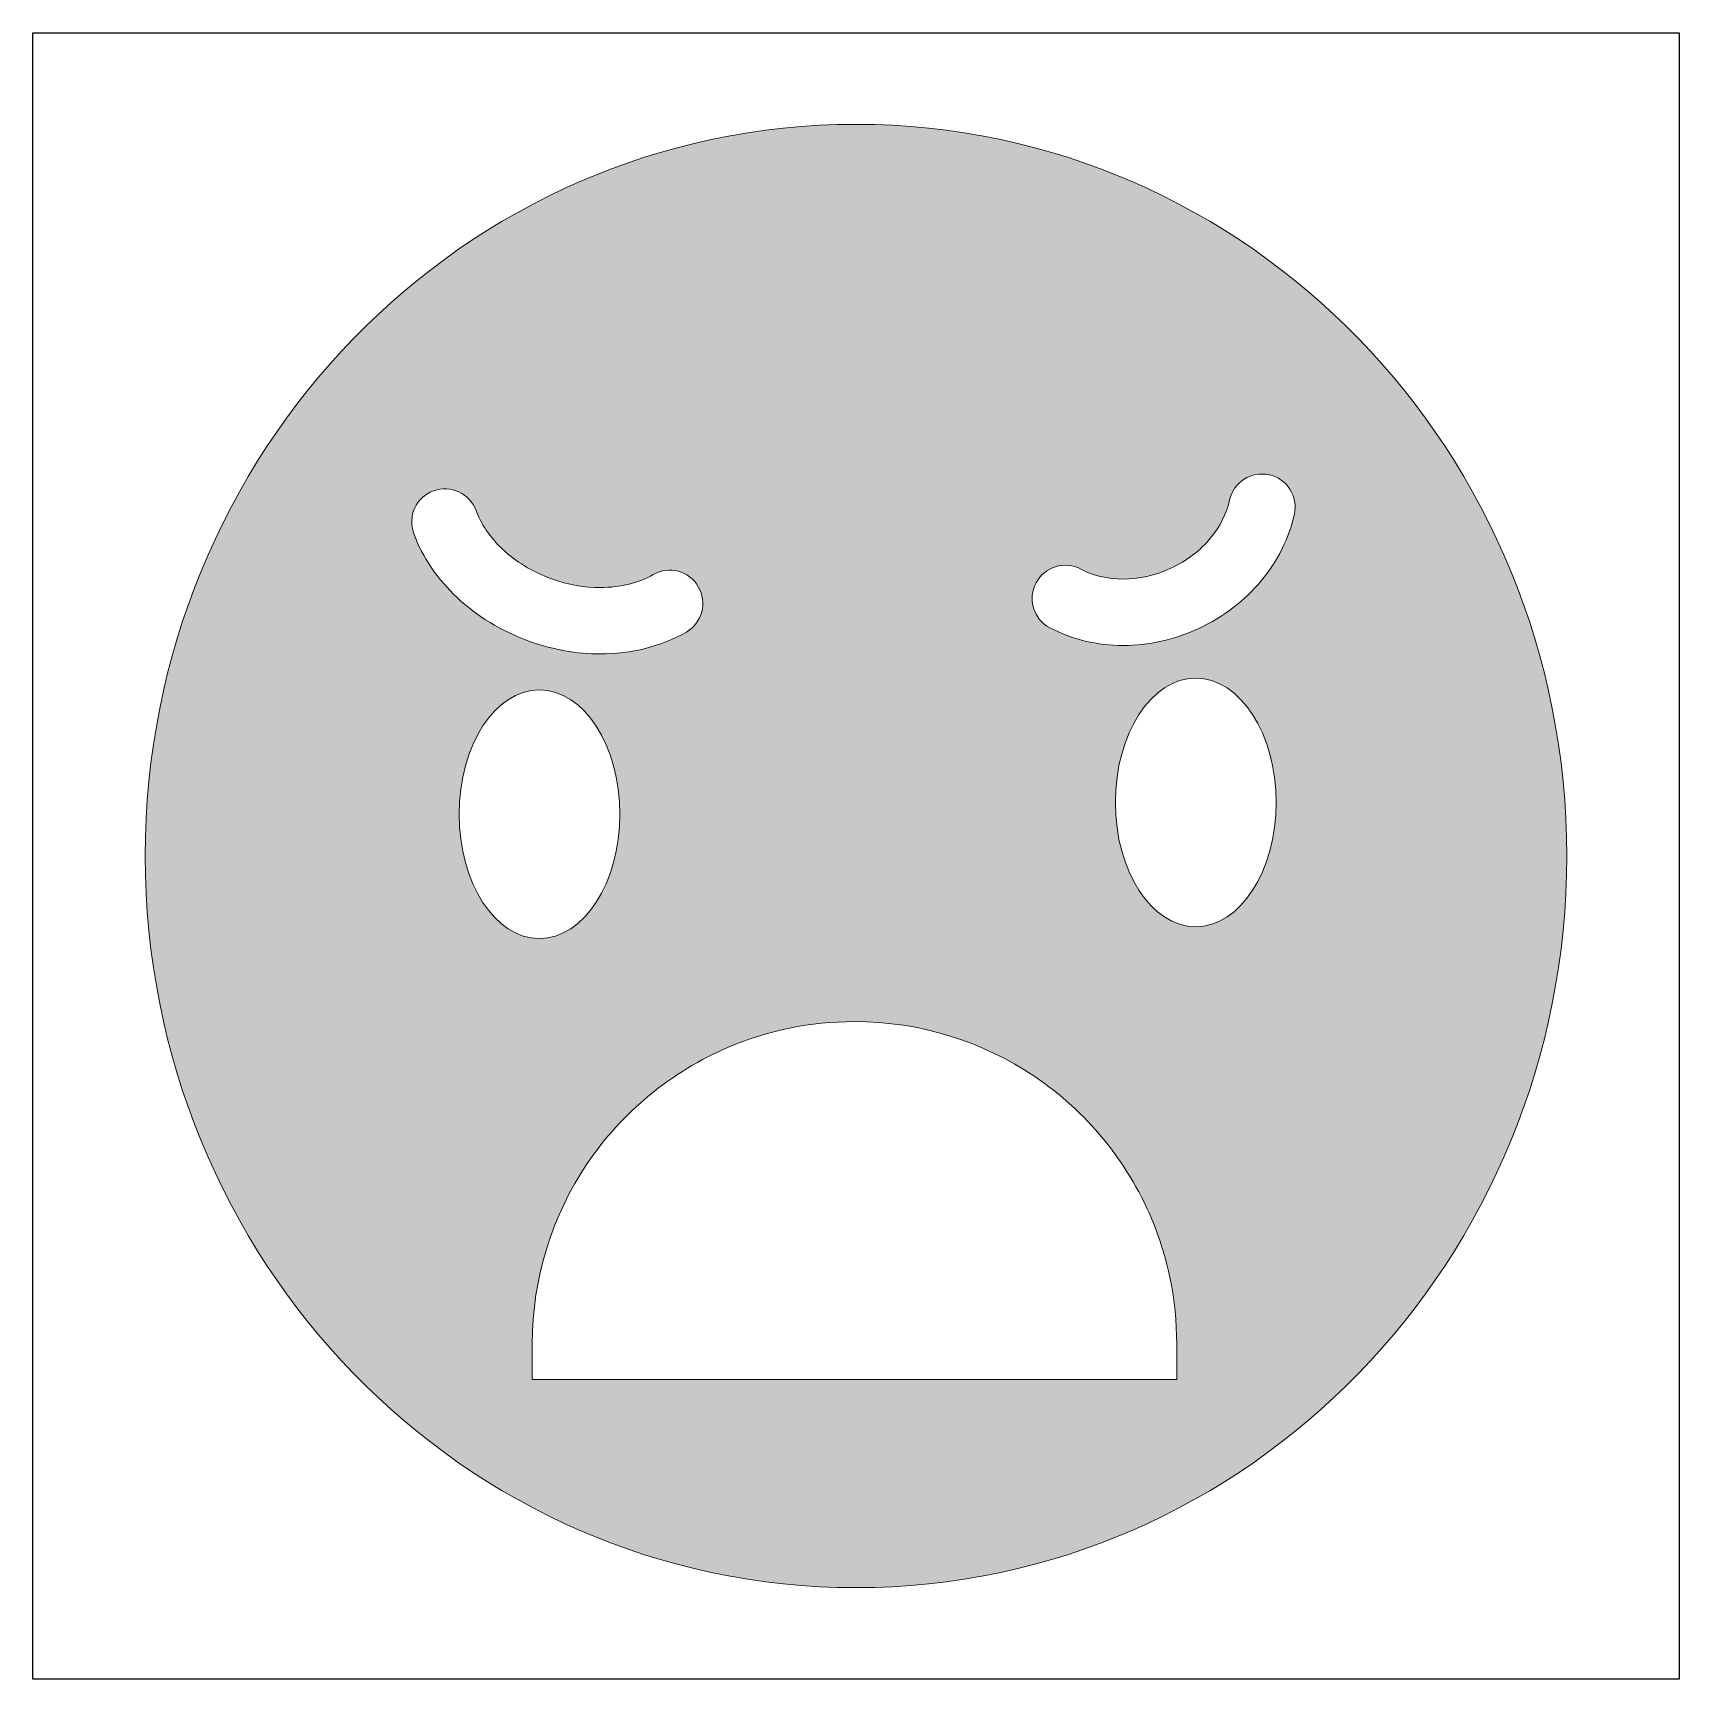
# Model space of a CAD drawing. Header units: inches. Extents: x 0 to 114, y 0 to 114.
import ezdxf

# ---------------------------------------------------------------- set-up
doc = ezdxf.new("R2010")
doc.units = ezdxf.units.IN
doc.header["$MEASUREMENT"] = 0
doc.layers.add('Image Background', color=7, linetype='Continuous')
doc.layers.add('Layer 1', color=7, linetype='Continuous')
picture_1 = doc.add_image_def('image1.png', size_in_pixel=(1350, 1350))

msp = doc.modelspace()

# ---------------------------------------------------------------- hatches: boundary and pattern name
at = {"layer": 'Layer 1', "true_color": 0xf3c636}
h = msp.add_hatch(color=40, dxfattribs=at)
h.dxf.hatch_style = 2
edge = h.paths.add_edge_path()
edge.add_spline(control_points=[(57.15, 107.95), (29.89, 107.95), (7.8, 85.21), (7.8, 57.15), (7.8, 29.09), (29.89, 6.35), (57.15, 6.35), (84.41, 6.35), (106.5, 29.09), (106.5, 57.15), (106.5, 85.21), (84.41, 107.95), (57.15, 107.95)], knot_values=[0, 0, 0, 0, 1, 1, 1, 2, 2, 2, 3, 3, 3, 4, 4, 4, 4], degree=3, periodic=1)
edge = h.paths.add_edge_path()
edge.add_spline(control_points=[(26.44, 79.55), (26, 80.75), (26.62, 82.07), (27.81, 82.5), (29.01, 82.94), (30.33, 82.33), (30.77, 81.13), (31.1, 80.23), (31.72, 79.28), (32.61, 78.45), (33.5, 77.61), (34.66, 76.89), (36, 76.4), (37.16, 75.98), (38.32, 75.79), (39.4, 75.79), (40.83, 75.79), (42.11, 76.13), (43.06, 76.69), (44.16, 77.33), (45.57, 76.95), (46.2, 75.85), (46.84, 74.75), (46.47, 73.34), (45.37, 72.7), (43.61, 71.69), (41.55, 71.19), (39.4, 71.18), (37.78, 71.18), (36.09, 71.47), (34.44, 72.07), (32.51, 72.77), (30.83, 73.81), (29.46, 75.09), (28.1, 76.36), (27.05, 77.88), (26.44, 79.55)], knot_values=[0, 0, 0, 0, 1, 1, 1, 2, 2, 2, 3, 3, 3, 4, 4, 4, 5, 5, 5, 6, 6, 6, 7, 7, 7, 8, 8, 8, 9, 9, 9, 10, 10, 10, 11, 11, 11, 12, 12, 12, 12], degree=3, periodic=1)
edge = h.paths.add_edge_path()
edge.add_spline(control_points=[(29.59, 60.05), (29.59, 64.82), (32.09, 68.68), (35.17, 68.68), (38.25, 68.68), (40.75, 64.82), (40.75, 60.05), (40.75, 55.28), (38.25, 51.42), (35.17, 51.42), (32.09, 51.42), (29.59, 55.28), (29.59, 60.05)], knot_values=[0, 0, 0, 0, 1, 1, 1, 2, 2, 2, 3, 3, 3, 4, 4, 4, 4], degree=3, periodic=1)
edge = h.paths.add_edge_path()
edge.add_spline(control_points=[(79.42, 20.81), (79.42, 20.81), (34.67, 20.81), (34.67, 20.81), (34.67, 20.81), (34.67, 23.27), (34.67, 23.27), (34.67, 27.9), (36.08, 32.22), (38.49, 35.79), (40.91, 39.36), (44.32, 42.19), (48.34, 43.89), (51.01, 45.03), (53.96, 45.65), (57.05, 45.65), (61.67, 45.66), (65.99, 44.24), (69.56, 41.83), (73.13, 39.42), (75.96, 36.01), (77.66, 31.99), (78.8, 29.31), (79.42, 26.36), (79.42, 23.27), (79.42, 23.27), (79.42, 20.81), (79.42, 20.81)], knot_values=[0, 0, 0, 0, 1, 1, 1, 2, 2, 2, 3, 3, 3, 4, 4, 4, 5, 5, 5, 6, 6, 6, 7, 7, 7, 8, 8, 8, 9, 9, 9, 9], degree=3, periodic=1)
edge = h.paths.add_edge_path()
edge.add_spline(control_points=[(80.74, 52.24), (77.66, 52.24), (75.16, 56.11), (75.16, 60.87), (75.16, 65.64), (77.66, 69.5), (80.74, 69.5), (83.82, 69.5), (86.32, 65.64), (86.32, 60.87), (86.32, 56.11), (83.82, 52.24), (80.74, 52.24)], knot_values=[0, 0, 0, 0, 1, 1, 1, 2, 2, 2, 3, 3, 3, 4, 4, 4, 4], degree=3, periodic=1)
edge = h.paths.add_edge_path()
edge.add_spline(control_points=[(87.59, 80.88), (87.22, 79.2), (86.42, 77.63), (85.29, 76.26), (84.16, 74.9), (82.69, 73.76), (80.95, 72.95), (79.24, 72.16), (77.45, 71.77), (75.71, 71.77), (73.91, 71.77), (72.16, 72.18), (70.61, 73), (69.48, 73.59), (69.05, 74.99), (69.65, 76.11), (70.24, 77.24), (71.64, 77.67), (72.76, 77.07), (73.59, 76.63), (74.61, 76.38), (75.71, 76.38), (76.77, 76.38), (77.91, 76.62), (79.01, 77.13), (80.14, 77.65), (81.06, 78.38), (81.75, 79.21), (82.44, 80.04), (82.89, 80.97), (83.09, 81.87), (83.36, 83.11), (84.59, 83.89), (85.83, 83.62), (87.08, 83.35), (87.86, 82.12), (87.59, 80.88)], knot_values=[0, 0, 0, 0, 1, 1, 1, 2, 2, 2, 3, 3, 3, 4, 4, 4, 5, 5, 5, 6, 6, 6, 7, 7, 7, 8, 8, 8, 9, 9, 9, 10, 10, 10, 11, 11, 11, 12, 12, 12, 12], degree=3, periodic=1)

# ---------------------------------------------------------------- linework, layer by layer
at = {"layer": 'Layer 1', "lineweight": 0}
for points, knots in [([(57.15, 107.95), (29.89, 107.95), (7.8, 85.21), (7.8, 57.15), (7.8, 29.09), (29.89, 6.35), (57.15, 6.35), (84.41, 6.35), (106.5, 29.09), (106.5, 57.15), (106.5, 85.21), (84.41, 107.95), (57.15, 107.95)], [0, 0, 0, 0, 1, 1, 1, 2, 2, 2, 3, 3, 3, 4, 4, 4, 4]), ([(87.59, 80.88), (87.22, 79.2), (86.42, 77.63), (85.29, 76.26), (84.16, 74.9), (82.69, 73.76), (80.95, 72.95), (79.24, 72.16), (77.45, 71.77), (75.71, 71.77), (73.91, 71.77), (72.16, 72.18), (70.61, 73), (69.48, 73.59), (69.05, 74.99), (69.65, 76.11), (70.24, 77.24), (71.64, 77.67), (72.76, 77.07), (73.59, 76.63), (74.61, 76.38), (75.71, 76.38), (76.77, 76.38), (77.91, 76.62), (79.01, 77.13), (80.14, 77.65), (81.06, 78.38), (81.75, 79.21), (82.44, 80.04), (82.89, 80.97), (83.09, 81.87), (83.36, 83.11), (84.59, 83.89), (85.83, 83.62), (87.08, 83.35), (87.86, 82.12), (87.59, 80.88)], [0, 0, 0, 0, 1, 1, 1, 2, 2, 2, 3, 3, 3, 4, 4, 4, 5, 5, 5, 6, 6, 6, 7, 7, 7, 8, 8, 8, 9, 9, 9, 10, 10, 10, 11, 11, 11, 12, 12, 12, 12]), ([(26.44, 79.55), (26, 80.75), (26.62, 82.07), (27.81, 82.5), (29.01, 82.94), (30.33, 82.33), (30.77, 81.13), (31.1, 80.23), (31.72, 79.28), (32.61, 78.45), (33.5, 77.61), (34.66, 76.89), (36, 76.4), (37.16, 75.98), (38.32, 75.79), (39.4, 75.79), (40.83, 75.79), (42.11, 76.13), (43.06, 76.69), (44.16, 77.33), (45.57, 76.95), (46.2, 75.85), (46.84, 74.75), (46.47, 73.34), (45.37, 72.7), (43.61, 71.69), (41.55, 71.19), (39.4, 71.18), (37.78, 71.18), (36.09, 71.47), (34.44, 72.07), (32.51, 72.77), (30.83, 73.81), (29.46, 75.09), (28.1, 76.36), (27.05, 77.88), (26.44, 79.55)], [0, 0, 0, 0, 1, 1, 1, 2, 2, 2, 3, 3, 3, 4, 4, 4, 5, 5, 5, 6, 6, 6, 7, 7, 7, 8, 8, 8, 9, 9, 9, 10, 10, 10, 11, 11, 11, 12, 12, 12, 12]), ([(29.59, 60.05), (29.59, 64.82), (32.09, 68.68), (35.17, 68.68), (38.25, 68.68), (40.75, 64.82), (40.75, 60.05), (40.75, 55.28), (38.25, 51.42), (35.17, 51.42), (32.09, 51.42), (29.59, 55.28), (29.59, 60.05)], [0, 0, 0, 0, 1, 1, 1, 2, 2, 2, 3, 3, 3, 4, 4, 4, 4]), ([(80.74, 52.24), (77.66, 52.24), (75.16, 56.11), (75.16, 60.87), (75.16, 65.64), (77.66, 69.5), (80.74, 69.5), (83.82, 69.5), (86.32, 65.64), (86.32, 60.87), (86.32, 56.11), (83.82, 52.24), (80.74, 52.24)], [0, 0, 0, 0, 1, 1, 1, 2, 2, 2, 3, 3, 3, 4, 4, 4, 4]), ([(79.42, 20.81), (79.42, 20.81), (34.67, 20.81), (34.67, 20.81), (34.67, 20.81), (34.67, 23.27), (34.67, 23.27), (34.67, 27.9), (36.08, 32.22), (38.49, 35.79), (40.91, 39.36), (44.32, 42.19), (48.34, 43.89), (51.01, 45.03), (53.96, 45.65), (57.05, 45.65), (61.67, 45.66), (65.99, 44.24), (69.56, 41.83), (73.13, 39.42), (75.96, 36.01), (77.66, 31.99), (78.8, 29.31), (79.42, 26.36), (79.42, 23.27), (79.42, 23.27), (79.42, 20.81), (79.42, 20.81)], [0, 0, 0, 0, 1, 1, 1, 2, 2, 2, 3, 3, 3, 4, 4, 4, 5, 5, 5, 6, 6, 6, 7, 7, 7, 8, 8, 8, 9, 9, 9, 9])]:
    msp.add_open_spline(points, degree=3, knots=knots, dxfattribs=at)

# ---------------------------------------------------------------- pictures from other files: only their frames are drawn
at = {"layer": 'Image Background'}
image = msp.add_image(picture_1, insert=(0, 0), size_in_units=(114.3, 114.3), dxfattribs=at)

doc.saveas('drawing.dxf')
